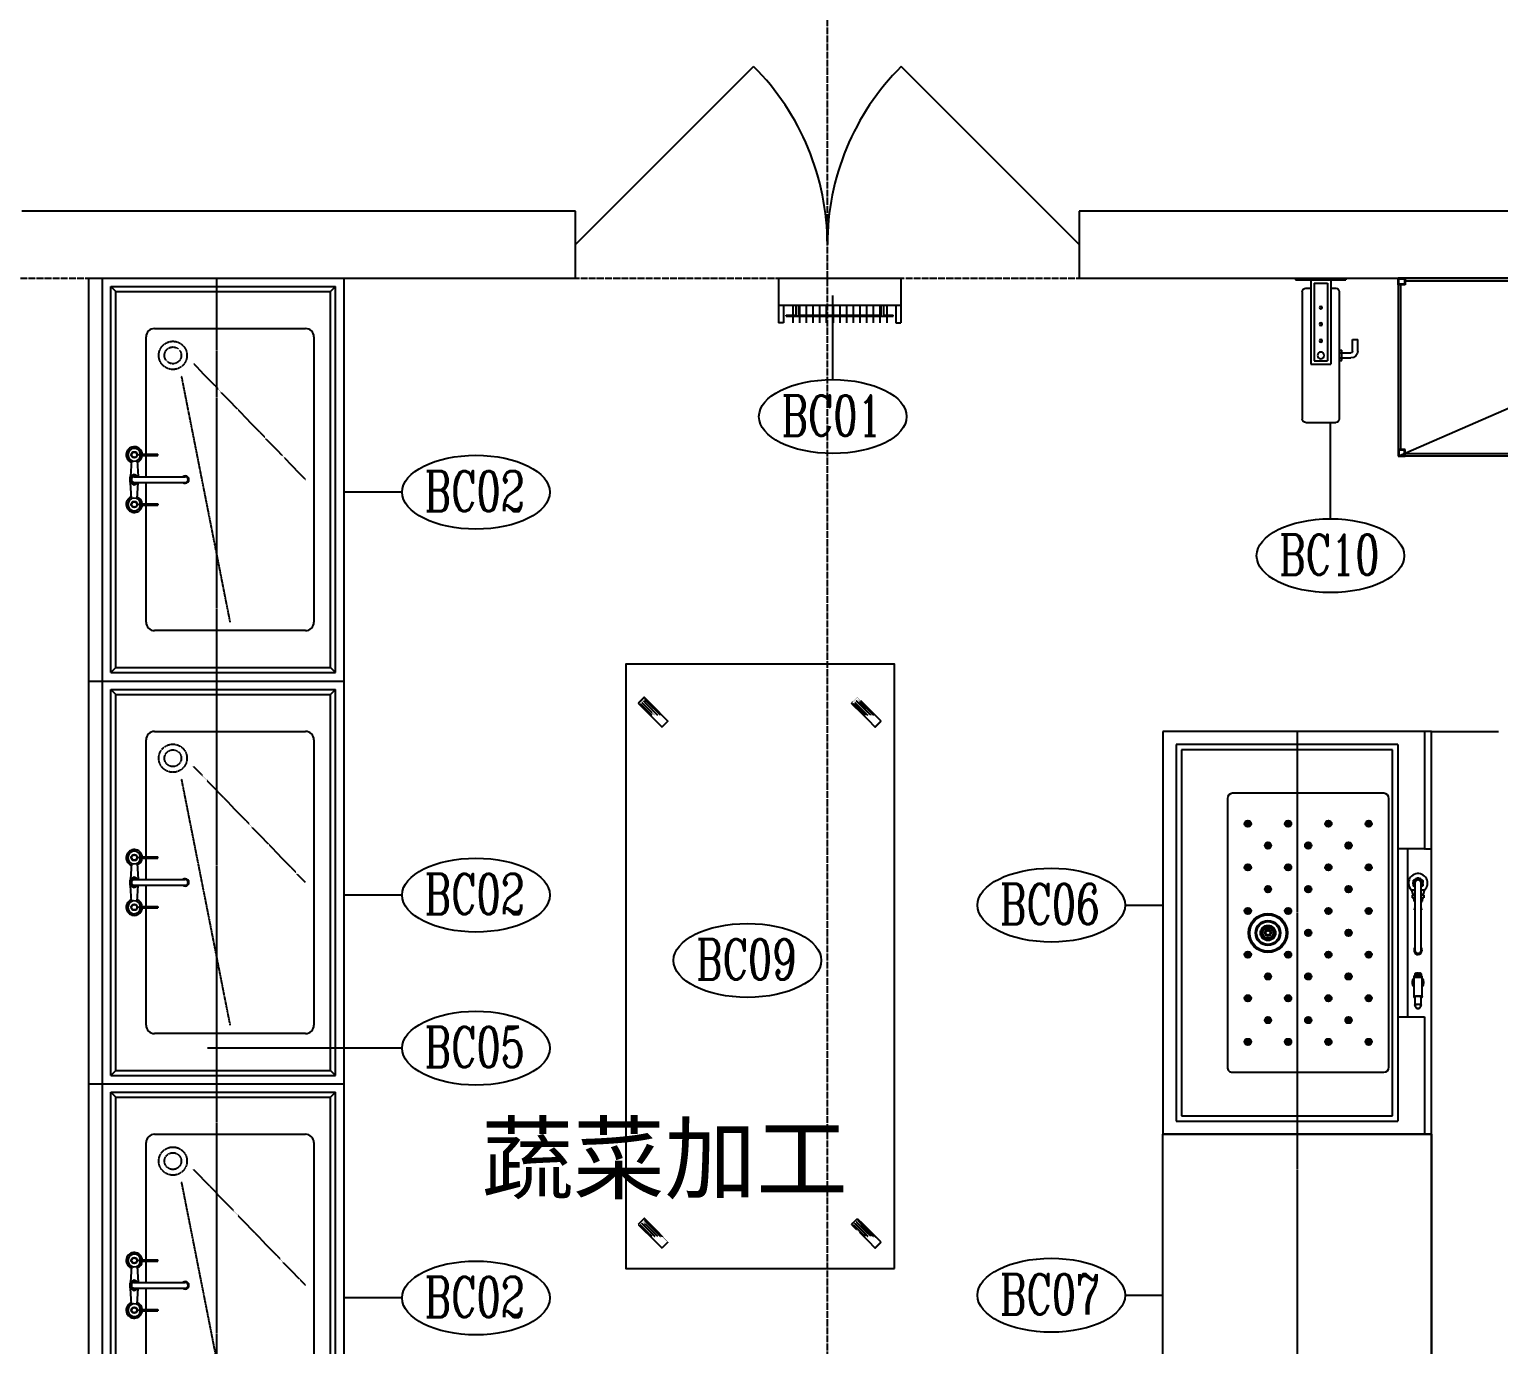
# Model space of a CAD drawing. Extents: x -12047294 to -5625356, y -1456591 to -622873.
# Drawn here: x -6029714 to -6025336, y -716550 to -712632 of the extents above; entities that cross this region are included whole.
import ezdxf

# ---------------------------------------------------------------- set-up
doc = ezdxf.new("R2010")
doc.units = 0
doc.header["$LTSCALE"] = 10
doc.header["$MEASUREMENT"] = 0
for name, pattern in [('__DASH', [0.35, 0.25, -0.1]), ('DASH', [0.35, 0.25, -0.1]), ('DOTE', [2.42, 2, -0.2, 0.02, -0.2])]:
    doc.linetypes.add(name, pattern=pattern)
for name, color, linetype in [('A-DOORWIN', 151, 'Continuous'), ('A-WALL', 2, 'Continuous'), ('DOTE', 9, 'DOTE'), ('EQUIP', 1, 'Continuous'), ('Iteam', 4, 'Continuous'), ('P-TEXT', 102, 'Continuous')]:
    doc.layers.add(name, color=color, linetype=linetype)
doc.styles.add('ARIAL', font='arial.ttf', dxfattribs={"width": 1.1})
doc.styles.add('SHZF-注释', font='romanc.shx', dxfattribs={"width": 0.8, "bigfont": 'shzf-hz.shx'})

# ---------------------------------------------------------------- blocks, each defined once
blk = doc.blocks.new('$DorLib2D$00000116')
at = {"color": 0}
for p, q in [((-0.5, 0), (-0.1464, 0.3536)), ((0.5, 0), (0.1464, 0.3536))]:
    blk.add_line(p, q, dxfattribs=at)
for centre, start, end in [((-0.5, 0), 0, 45), ((0.5, 0), 135, 180)]:
    blk.add_arc(centre, 0.5, start, end, dxfattribs=at)
blk = doc.blocks.new('bigxp')
at = {"layer": 'EQUIP'}
for p, q in [((0, 0), (0, -760)), ((0, 0), (1200, 0)), ((1200, 0), (1200, -760)), ((0, -40), (1200, -40)), ((175, -170), (591.5, -170)), ((608.5, -170), (1025, -170)), ((150, -645), (150, -195)), ((1050, -195), (1050, -645)), ((1025, -670), (175, -670)), ((0, -760), (1200, -760))]:
    blk.add_line(p, q, dxfattribs=at)
at = {"layer": 'EQUIP', "color": 8}
for p, q in [((25, -65), (25, -735)), ((25, -65), (1175, -65)), ((25, -65), (40, -80)), ((40, -80), (40, -720)), ((40, -80), (1160, -80)), ((1175, -65), (1160, -80)), ((1160, -80), (1160, -720)), ((1175, -65), (1175, -735)), ((40, -720), (25, -735)), ((25, -735), (1175, -735)), ((40, -720), (1160, -720)), ((1160, -720), (1175, -735))]:
    blk.add_line(p, q, dxfattribs=at)
at = {"layer": 'EQUIP', "ltscale": 150}
for p, q in [((543, -126.4), (591.1, -123.5)), ((592.2, -121.6), (584.5, -135)), ((607.7, -121.6), (592.2, -121.6)), ((615.5, -135), (607.7, -121.6)), ((657, -126.4), (608.9, -123.5)), ((543, -143.6), (591.1, -146.5)), ((584.5, -135), (591.5, -147.1)), ((591.5, -135), (591.5, -287)), ((608.5, -135), (608.5, -287)), ((608.5, -147.1), (615.5, -135)), ((657, -143.6), (608.9, -146.5))]:
    blk.add_line(p, q, dxfattribs=at)
at = {"layer": 'EQUIP', "ltscale": 50}
for p, q in [((524, -150.9), (524, -205)), ((528, -150.9), (528, -205)), ((672, -150.9), (672, -205)), ((676, -150.9), (676, -205)), ((528, -187), (524, -187)), ((528, -193), (524, -193)), ((528, -199), (524, -199)), ((528, -205), (524, -205)), ((672, -187), (676, -187)), ((672, -193), (676, -193)), ((672, -199), (676, -199)), ((672, -205), (676, -205))]:
    blk.add_line(p, q, dxfattribs=at)
at = {"layer": 'EQUIP', "color": 8, "linetype": 'DASH', "ltscale": 0.4}
for p, q in [((907.9, -275.1), (175, -420)), ((600, -645), (944.9, -312.1))]:
    blk.add_line(p, q, dxfattribs=at)
at = {"layer": 'EQUIP', "ltscale": 50}
for centre, radius in [((526, -135), 9), ((526, -135), 8), ((674, -135), 9), ((674, -135), 8)]:
    blk.add_circle(centre, radius, dxfattribs=at)
at = {"layer": 'EQUIP', "color": 8, "linetype": 'DASH', "ltscale": 0.4}
for radius in [42, 25]:
    blk.add_circle((970, -250), radius, dxfattribs=at)
at = {"layer": 'EQUIP', "ltscale": 10}
for centre, start, end in [((526, -135), 21.7259, 265.2198), ((674, -135), 274.7802, 158.2741), ((526, -135), 274.7802, 338.2741), ((674, -135), 201.7259, 265.2198)]:
    blk.add_arc(centre, 24, start, end, dxfattribs=at)
at = {"layer": 'EQUIP', "ltscale": 50}
for centre, radius, start, end in [((526, -135), 19, 276.0423, 263.9577), ((674, -135), 19, 276.0423, 263.9577), ((526, -135), 16, 262.8192, 277.1808), ((674, -135), 16, 262.8192, 277.1808)]:
    blk.add_arc(centre, radius, start, end, dxfattribs=at)
at = {"layer": 'EQUIP', "ltscale": 150}
for centre, radius, start, end in [((600, -135), 10, 328.2117, 211.7883), ((600, -135), 8.5, 0, 180), ((600, -287), 11, 140.5994, 39.4006), ((600, -287), 10, 148.2117, 31.7883), ((600, -287), 8.5, 180, 0)]:
    blk.add_arc(centre, radius, start, end, dxfattribs=at)
at = {"layer": 'EQUIP'}
for centre, start, end in [((175, -195), 90, 180), ((1025, -195), 0, 90), ((175, -645), 180, 270), ((1025, -645), 270, 0)]:
    blk.add_arc(centre, 25, start, end, dxfattribs=at)
blk = doc.blocks.new('LXX17322737')
at = {"layer": 'EQUIP'}
blk.add_blockref('bigxp', (-608, 396.3), dxfattribs=at)
blk = doc.blocks.new('A$C5AF141BB')
at = {"layer": 'EQUIP'}
for p, q in [((0, 800), (0, 737.2)), ((350.5, 800), (0, 800)), ((1.6, 800), (1.5, 800)), ((350, 800), (350, 798.2)), ((350, 781.8), (350, 798.2)), ((352, 800), (350.5, 800)), ((850, 800), (352, 800)), ((1200, 800), (850, 800)), ((1198.5, 800), (1198.4, 800)), ((1200, 800), (1200, 737.2)), ((350, 780), (0, 780)), ((350, 781.8), (350, 780)), ((350, 779.7), (350, 780)), ((350, 779.7), (350, 699.5)), ((441, 768.9), (438.8, 765.1)), ((438.8, 754.9), (441, 751.1)), ((454.2, 774), (449.8, 774)), ((449.8, 746), (454.2, 746)), ((651.4, 769.5), (452, 769.5)), ((452, 750.5), (651.4, 750.5)), ((486, 776), (472.8, 779.5)), ((486, 776), (486, 769.5)), ((488, 774), (486, 774)), ((486, 750.5), (486, 744)), ((486, 746), (488, 746)), ((488, 777.3), (496, 777.3)), ((488, 777.3), (488, 769.5)), ((488, 750.5), (488, 742.7)), ((496, 777.3), (496, 775.8)), ((496, 775.8), (496, 770.2)), ((496, 770.2), (496, 769.5)), ((496, 750.5), (496, 749.8)), ((496, 749.8), (496, 744.2)), ((496, 744.2), (496, 742.7)), ((506, 773), (499, 773)), ((499, 773), (499, 772.8)), ((499, 747.2), (499, 747)), ((499, 747), (506, 747)), ((506, 773), (506, 769.5)), ((511, 770), (506, 770)), ((506, 750.5), (506, 747)), ((506, 750), (511, 750)), ((511, 770), (511, 769.5)), ((511, 750.5), (511, 750)), ((533, 771.1), (523.7, 769.5)), ((523.7, 750.5), (533, 748.9)), ((533, 771.1), (533, 769.5)), ((533, 750.5), (533, 748.9)), ((651.4, 750.5), (652.4, 750.6)), ((653.3, 771.8), (651.5, 771.8)), ((651.5, 748.3), (653.3, 748.3)), ((720.1, 759.3), (720, 759.3)), ((720.1, 763.1), (720.2, 763.1)), ((720.1, 761.5), (720.1, 761.5)), ((720.1, 757.7), (720.1, 757.7)), ((720.3, 756.2), (720.2, 756.2)), ((720.3, 764.5), (720.3, 764.5)), ((720.4, 754.8), (720.3, 754.8)), ((720.4, 765.9), (720.5, 765.9)), ((720.6, 753.6), (720.5, 753.6)), ((720.6, 767), (720.8, 767)), ((720.9, 752.5), (720.7, 752.5)), ((720.8, 767.9), (721, 767.9)), ((721.1, 751.8), (721, 751.8)), ((721.1, 768.5), (721.3, 768.5)), ((721.4, 751.3), (721.2, 751.3)), ((721.4, 768.9), (721.5, 768.9)), ((721.7, 751), (721.5, 751)), ((729.5, 769), (721.6, 769)), ((721.7, 769), (729.5, 769)), ((721.7, 751), (729.6, 751)), ((729.7, 768.9), (721.8, 768.9)), ((729.7, 751.1), (721.8, 751.1)), ((721.9, 768.8), (729.8, 768.8)), ((722, 751.3), (729.8, 751.3)), ((730, 768.5), (722.1, 768.5)), ((729.9, 751.4), (722.1, 751.4)), ((722.2, 768.3), (730.1, 768.3)), ((722.2, 751.8), (730.1, 751.8)), ((730.2, 752), (722.3, 752)), ((730.2, 767.9), (722.4, 767.9)), ((722.4, 767.6), (730.3, 767.6)), ((722.5, 752.5), (730.4, 752.5)), ((730.5, 767), (722.6, 767)), ((730.4, 752.9), (722.6, 752.9)), ((722.7, 766.6), (730.5, 766.6)), ((722.7, 753.6), (730.6, 753.6)), ((730.7, 765.9), (722.8, 765.9)), ((730.6, 754), (722.8, 754)), ((722.9, 765.4), (730.7, 765.4)), ((730.8, 755.3), (722.9, 755.3)), ((722.9, 754.8), (730.8, 754.8)), ((730.8, 764.5), (723, 764.5)), ((723, 764), (730.9, 764)), ((723, 756.2), (730.9, 756.2)), ((730.9, 763.1), (723.1, 763.1)), ((723.1, 762.5), (731, 762.5)), ((731, 761.5), (723.1, 761.5)), ((731, 758.3), (723.1, 758.3)), ((723.1, 757.7), (731, 757.7)), ((730.9, 756.8), (723.1, 756.8)), ((723.2, 760.9), (731, 760.9)), ((731, 759.9), (723.2, 759.9)), ((723.2, 759.3), (731, 759.3)), ((729.5, 769), (729.5, 768.9)), ((729.7, 751.3), (729.7, 751.1)), ((790.7, 772.5), (730.5, 772.5)), ((730.5, 747.5), (790.7, 747.5)), ((790.7, 747.5), (790.7, 747.5)), ((815.4, 769.5), (792.2, 769.5)), ((792.2, 769.5), (792.2, 769.5)), ((792.2, 750.5), (815.4, 750.5)), ((792.2, 750.5), (792.2, 750.5)), ((825.4, 763.5), (816.2, 769.3)), ((816.2, 750.7), (825.4, 756.5)), ((850, 779.7), (1200, 779.7)), ((850, 699.5), (850, 779.7)), ((0, 737.2), (0, 0)), ((850, 730), (350, 730)), ((352, 730), (350.5, 730)), ((472.8, 740.5), (486, 744)), ((488, 742.7), (496, 742.7)), ((1200, 737.2), (1200, 0)), ((39.3, 699.5), (1160.7, 699.5)), ((39.3, 699.5), (39.3, 39.3)), ((54.9, 683.8), (54.9, 55.1)), ((1145.1, 683.8), (54.9, 683.8)), ((1144.9, 683.6), (55.1, 683.6)), ((55.1, 683.6), (55.1, 55.1)), ((184.5, 657.9), (184.5, 206.9)), ((1000.5, 672.9), (199.5, 672.9)), ((999, 672.9), (202, 672.9)), ((1015.5, 206.9), (1015.5, 657.9)), ((1144.9, 55.1), (1144.9, 683.6)), ((1145.1, 54.9), (1145.1, 683.8)), ((1160.7, 39.3), (1160.7, 699.5)), ((1015.5, 209.4), (1015.5, 656.4)), ((199.5, 191.9), (1000.5, 191.9)), ((55.1, 55.1), (54.9, 55.1)), ((55.1, 54.9), (55.1, 55.1)), ((55.1, 55.1), (1144.9, 55.1)), ((55.1, 54.9), (1145.1, 54.9)), ((39.3, 39.3), (1160.7, 39.3)), ((0, 0), (1200, 0))]:
    blk.add_line(p, q, dxfattribs=at)
for points in [[(452, 745.7), (449.8, 745.9), (449.1, 746)], [(454.9, 746), (454.2, 745.9), (452, 745.7)], [(496, 770.2), (496.1, 769.8), (496.2, 769.5)], [(496, 749.8), (496.1, 750.2), (496.2, 750.5)], [(647.4, 769.5), (649.3, 770.3), (651.5, 770.5), (655, 769.9), (658, 768.2), (660.4, 765.6), (661.7, 762.3), (661.9, 758.8), (660.9, 755.4), (658.8, 752.5), (656, 750.5), (652.6, 749.6), (651.5, 749.5), (651.5, 749.5)], [(720.1, 763.1), (720.2, 763), (720.2, 763.1), (720.2, 763.2), (720.2, 763.3), (720.3, 763.5), (720.2, 763.7), (720.2, 763.9), (720.2, 764)], [(720.1, 756.8), (720.2, 756.8), (720.2, 757), (720.2, 757.2), (720.2, 757.4), (720.2, 757.5), (720.2, 757.7), (720.1, 757.7), (720.1, 757.7)], [(720.3, 755.3), (720.3, 755.4), (720.3, 755.6), (720.3, 755.8), (720.3, 756), (720.3, 756.1), (720.3, 756.2), (720.2, 756.2), (720.2, 756.2)], [(720.3, 764.5), (720.3, 764.5), (720.3, 764.5), (720.3, 764.5), (720.4, 764.7), (720.4, 764.9), (720.4, 765.1), (720.4, 765.2), (720.3, 765.4)], [(720.4, 754), (720.5, 754.2), (720.5, 754.3), (720.5, 754.5), (720.4, 754.7), (720.4, 754.8), (720.4, 754.9), (720.4, 754.9), (720.3, 754.8)], [(720.4, 765.9), (720.4, 765.8), (720.5, 765.7), (720.5, 765.8), (720.5, 765.9), (720.6, 766), (720.6, 766.2), (720.6, 766.4), (720.5, 766.6)], [(720.6, 752.9), (720.7, 753.1), (720.7, 753.3), (720.7, 753.5), (720.6, 753.6), (720.6, 753.7), (720.6, 753.7), (720.5, 753.7), (720.5, 753.6)], [(720.6, 767), (720.6, 766.9), (720.7, 766.8), (720.7, 766.8), (720.7, 766.9), (720.8, 767), (720.8, 767.2), (720.8, 767.4), (720.8, 767.6)], [(720.9, 752), (720.9, 752.2), (720.9, 752.4), (720.9, 752.6), (720.8, 752.7), (720.8, 752.8), (720.8, 752.8), (720.8, 752.7), (720.7, 752.5)], [(720.8, 767.9), (720.9, 767.7), (720.9, 767.6), (720.9, 767.6), (721, 767.7), (721, 767.8), (721, 767.9), (721, 768.1), (721, 768.3)], [(721.1, 751.4), (721.1, 751.6), (721.1, 751.8), (721.1, 751.9), (721.1, 752), (721.1, 752.1), (721, 752), (721, 751.9), (721, 751.8)], [(721.1, 768.5), (721.1, 768.4), (721.1, 768.2), (721.2, 768.2), (721.2, 768.2), (721.2, 768.3), (721.3, 768.4), (721.3, 768.6), (721.3, 768.8)], [(721.4, 751.1), (721.4, 751.3), (721.4, 751.4), (721.4, 751.6), (721.3, 751.6), (721.3, 751.6), (721.3, 751.6), (721.3, 751.4), (721.2, 751.3)], [(721.4, 768.9), (721.4, 768.7), (721.4, 768.6), (721.4, 768.5), (721.5, 768.5), (721.5, 768.5), (721.5, 768.6), (721.5, 768.8), (721.5, 769)], [(721.7, 751), (721.7, 751.2), (721.7, 751.4), (721.6, 751.5), (721.6, 751.5), (721.6, 751.5), (721.5, 751.4), (721.5, 751.2), (721.5, 751)], [(721.7, 769), (721.7, 768.8), (721.7, 768.6), (721.7, 768.5), (721.7, 768.5), (721.8, 768.5), (721.8, 768.6), (721.8, 768.7), (721.8, 768.9)], [(722, 751.3), (722, 751.4), (721.9, 751.6), (721.9, 751.6), (721.9, 751.6), (721.8, 751.6), (721.8, 751.4), (721.8, 751.3), (721.8, 751.1)], [(721.9, 768.8), (721.9, 768.6), (721.9, 768.4), (722, 768.3), (722, 768.2), (722, 768.2), (722.1, 768.2), (722.1, 768.4), (722.1, 768.5)], [(722.2, 751.8), (722.2, 751.9), (722.2, 752), (722.2, 752.1), (722.1, 752), (722.1, 751.9), (722.1, 751.8), (722.1, 751.6), (722.1, 751.4)], [(722.2, 768.3), (722.2, 768.1), (722.2, 767.9), (722.2, 767.8), (722.2, 767.7), (722.3, 767.6), (722.3, 767.6), (722.3, 767.7), (722.4, 767.9)], [(722.5, 752.5), (722.5, 752.7), (722.4, 752.8), (722.4, 752.8), (722.4, 752.7), (722.3, 752.6), (722.3, 752.4), (722.3, 752.2), (722.3, 752)], [(722.4, 767.6), (722.4, 767.4), (722.4, 767.2), (722.4, 767), (722.5, 766.9), (722.5, 766.8), (722.5, 766.8), (722.6, 766.9), (722.6, 767)], [(722.7, 753.6), (722.7, 753.7), (722.6, 753.7), (722.6, 753.7), (722.6, 753.6), (722.6, 753.5), (722.5, 753.3), (722.5, 753.1), (722.6, 752.9)], [(722.7, 766.6), (722.7, 766.4), (722.6, 766.2), (722.7, 766), (722.7, 765.9), (722.7, 765.8), (722.7, 765.7), (722.8, 765.8), (722.8, 765.9)], [(722.9, 754.8), (722.8, 754.9), (722.8, 754.9), (722.8, 754.8), (722.8, 754.7), (722.7, 754.5), (722.7, 754.3), (722.7, 754.2), (722.8, 754)], [(722.9, 765.4), (722.8, 765.2), (722.8, 765.1), (722.8, 764.9), (722.8, 764.7), (722.9, 764.5), (722.9, 764.5), (722.9, 764.5), (723, 764.5)], [(723, 756.2), (723, 756.2), (723, 756.2), (722.9, 756.1), (722.9, 756), (722.9, 755.8), (722.9, 755.6), (722.9, 755.4), (722.9, 755.3)], [(723, 764), (723, 763.9), (723, 763.7), (723, 763.5), (723, 763.3), (723, 763.2), (723, 763.1), (723, 763), (723.1, 763.1)], [(723.1, 757.7), (723.1, 757.7), (723, 757.7), (723, 757.5), (723, 757.4), (723, 757.2), (723, 757), (723, 756.8), (723.1, 756.8)], [(729.8, 768.8), (729.8, 768.6), (729.8, 768.5)], [(729.9, 751.8), (729.9, 751.6), (729.9, 751.4)], [(790.7, 747.5), (790.3, 747.6), (789.8, 748.1), (789.3, 748.8), (788.8, 750), (788.4, 751.4), (788.1, 753), (787.8, 754.9), (787.6, 756.9), (787.5, 758.9), (787.5, 761.1), (787.6, 763.2), (787.8, 765.2), (788.1, 767), (788.4, 768.7), (788.8, 770.1), (789.3, 771.2), (789.8, 772), (790.3, 772.4), (790.7, 772.5)], [(790.3, 770.9), (789.9, 770.2), (789.5, 769), (789.1, 767.6), (788.8, 765.9), (788.6, 764), (788.5, 762), (788.4, 760), (788.5, 758), (788.6, 756), (788.8, 754.1), (789.1, 752.5), (789.5, 751), (789.9, 749.8), (790.4, 749)], [(792.2, 769.5), (791.7, 769.3), (791.2, 768.8), (790.8, 767.9), (790.5, 766.7), (790.1, 765.3), (789.9, 763.6), (789.8, 761.9), (789.7, 760), (789.8, 758.1), (789.9, 756.4), (790.1, 754.7), (790.5, 753.3), (790.8, 752.1), (791.2, 751.2), (791.7, 750.7), (792.2, 750.5)], [(789.9, 768.4), (790.1, 768.9), (790.6, 769.7), (791.1, 770.1), (791.6, 770.2), (792.1, 770), (792.5, 769.5)], [(792.5, 750.5), (792.1, 750), (791.6, 749.8), (791.1, 749.9), (790.6, 750.3), (790.1, 751.1), (789.9, 751.7)], [(793.3, 769.5), (793, 770.2), (792.5, 771), (792, 771.6), (791.5, 771.8), (790.9, 771.6), (790.4, 771), (790.3, 770.9)], [(790.4, 749), (790.4, 749), (790.9, 748.4), (791.5, 748.3), (792, 748.4), (792.5, 749), (793, 749.8), (793.3, 750.5)], [(813, 760), (813, 761.9), (813.1, 763.6), (813.4, 765.3), (813.7, 766.7), (814, 767.9), (814.5, 768.8), (814.9, 769.3), (815.4, 769.5)], [(815.4, 750.5), (815.4, 750.5), (814.9, 750.7), (814.5, 751.2), (814, 752.1), (813.7, 753.3), (813.4, 754.7), (813.1, 756.4), (813, 758.1), (813, 760)], [(816.2, 769.3), (815.8, 769.4), (815.3, 769.2), (814.9, 768.7), (814.4, 767.8), (814.1, 766.6), (813.8, 765.2), (813.5, 763.6), (813.4, 761.8), (813.4, 760)], [(813.4, 760), (813.4, 758.2), (813.5, 756.4), (813.8, 754.8), (814.1, 753.4), (814.4, 752.2), (814.9, 751.3), (815.3, 750.8), (815.8, 750.6), (816.2, 750.7)], [(826.2, 760), (826.1, 758.9), (826, 757.9), (825.8, 757.1), (825.5, 756.6), (825.2, 756.5), (824.9, 756.8), (824.7, 757.4), (824.5, 758.3), (824.4, 759.4), (824.4, 760.6), (824.5, 761.7), (824.7, 762.6), (824.9, 763.2), (825.2, 763.5), (825.5, 763.4), (825.8, 762.9), (826, 762.2), (826.1, 761.1), (826.2, 760)]]:
    blk.add_lwpolyline(points, dxfattribs=at)
for centre, radius in [((275, 612.9), 9.53), ((275, 612.9), 9.28), ((275, 612.9), 6.71), ((275, 612.9), 4.97), ((275, 612.9), 1.35), ((405, 612.9), 9.53), ((405, 612.9), 9.28), ((405, 612.9), 6.71), ((405, 612.9), 4.97), ((405, 612.9), 1.35), ((535, 612.9), 9.53), ((535, 612.9), 9.28), ((535, 612.9), 6.71), ((535, 612.9), 4.97), ((535, 612.9), 1.35), ((665, 612.9), 9.53), ((665, 612.9), 9.28), ((665, 612.9), 6.71), ((665, 612.9), 4.97), ((665, 612.9), 1.35), ((795, 612.9), 9.53), ((795, 612.9), 9.28), ((795, 612.9), 6.71), ((795, 612.9), 4.97), ((795, 612.9), 1.35), ((925, 612.9), 9.53), ((925, 612.9), 9.28), ((925, 612.9), 6.71), ((925, 612.9), 4.97), ((925, 612.9), 1.35), ((340, 552.9), 9.53), ((340, 552.9), 9.28), ((340, 552.9), 6.71), ((340, 552.9), 4.97), ((340, 552.9), 1.35), ((470, 552.9), 9.53), ((470, 552.9), 9.28), ((470, 552.9), 6.71), ((470, 552.9), 4.97), ((470, 552.9), 1.35), ((600, 552.9), 9.53), ((600, 552.9), 9.28), ((600, 552.9), 6.71), ((600, 552.9), 4.97), ((600, 552.9), 1.35), ((730, 552.9), 9.53), ((730, 552.9), 9.28), ((730, 552.9), 6.71), ((730, 552.9), 4.97), ((730, 552.9), 1.35), ((860, 552.9), 9.53), ((860, 552.9), 9.28), ((860, 552.9), 6.71), ((860, 552.9), 4.97), ((860, 552.9), 1.35), ((275, 492.9), 9.53), ((275, 492.9), 9.28), ((275, 492.9), 6.71), ((275, 492.9), 4.97), ((275, 492.9), 1.35), ((405, 492.9), 9.53), ((405, 492.9), 9.28), ((405, 492.9), 6.71), ((405, 492.9), 4.97), ((405, 492.9), 1.35), ((535, 492.9), 9.53), ((535, 492.9), 9.28), ((535, 492.9), 6.71), ((535, 492.9), 4.97), ((535, 492.9), 1.35), ((665, 492.9), 9.53), ((665, 492.9), 9.28), ((665, 492.9), 6.71), ((665, 492.9), 4.97), ((665, 492.9), 1.35), ((795, 492.9), 9.53), ((795, 492.9), 9.28), ((795, 492.9), 6.71), ((795, 492.9), 4.97), ((795, 492.9), 1.35), ((925, 492.9), 9.53), ((925, 492.9), 9.28), ((925, 492.9), 6.71), ((925, 492.9), 4.97), ((925, 492.9), 1.35), ((340, 432.9), 9.53), ((340, 432.9), 9.28), ((340, 432.9), 6.71), ((340, 432.9), 4.97), ((470, 432.9), 9.53), ((470, 432.9), 9.28), ((470, 432.9), 6.71), ((470, 432.9), 4.97), ((600, 432.9), 9.53), ((600, 432.9), 9.28), ((600, 432.9), 6.71), ((600, 432.9), 4.97), ((730, 432.9), 9.53), ((730, 432.9), 9.28), ((730, 432.9), 6.71), ((730, 432.9), 4.97), ((860, 432.9), 9.53), ((860, 432.9), 9.28), ((860, 432.9), 6.71), ((860, 432.9), 4.97), ((340, 432.9), 1.35), ((470, 432.9), 1.35), ((600, 432.9), 1.35), ((730, 432.9), 1.35), ((860, 432.9), 1.35), ((275, 372.9), 9.53), ((275, 372.9), 9.28), ((275, 372.9), 6.71), ((275, 372.9), 4.97), ((275, 372.9), 1.35), ((405, 372.9), 9.53), ((405, 372.9), 9.28), ((405, 372.9), 6.71), ((405, 372.9), 4.97), ((405, 372.9), 1.35), ((535, 372.9), 9.53), ((535, 372.9), 9.28), ((535, 372.9), 6.71), ((535, 372.9), 4.97), ((535, 372.9), 1.35), ((600.5, 312.9), 58), ((600.5, 312.9), 54.5), ((600.5, 312.9), 37.4), ((665, 372.9), 9.53), ((665, 372.9), 9.28), ((665, 372.9), 6.71), ((665, 372.9), 4.97), ((665, 372.9), 1.35), ((795, 372.9), 9.53), ((795, 372.9), 9.28), ((795, 372.9), 6.71), ((795, 372.9), 4.97), ((795, 372.9), 1.35), ((925, 372.9), 9.53), ((925, 372.9), 9.28), ((925, 372.9), 6.71), ((925, 372.9), 4.97), ((925, 372.9), 1.35), ((340, 312.9), 9.53), ((340, 312.9), 9.28), ((340, 312.9), 6.71), ((340, 312.9), 4.97), ((340, 312.9), 1.35), ((470, 312.9), 9.53), ((470, 312.9), 9.28), ((470, 312.9), 6.71), ((470, 312.9), 4.97), ((470, 312.9), 1.35), ((600.5, 312.9), 35.9), ((600.5, 312.9), 33.9), ((600.5, 312.9), 22.6), ((600.5, 312.9), 21.5), ((600.5, 312.9), 19.5), ((600.5, 312.9), 15.5), ((600, 312.9), 9.53), ((600, 312.9), 9.28), ((600, 312.9), 6.71), ((730, 312.9), 9.53), ((730, 312.9), 9.28), ((730, 312.9), 6.71), ((730, 312.9), 4.97), ((730, 312.9), 1.35), ((860, 312.9), 9.53), ((860, 312.9), 9.28), ((860, 312.9), 6.71), ((860, 312.9), 4.97), ((860, 312.9), 1.35), ((275, 252.9), 9.53), ((275, 252.9), 9.28), ((275, 252.9), 6.71), ((275, 252.9), 4.97), ((275, 252.9), 1.35), ((405, 252.9), 9.53), ((405, 252.9), 9.28), ((405, 252.9), 6.71), ((405, 252.9), 4.97), ((405, 252.9), 1.35), ((535, 252.9), 9.53), ((535, 252.9), 9.28), ((535, 252.9), 6.71), ((535, 252.9), 4.97), ((535, 252.9), 1.35), ((665, 252.9), 9.53), ((665, 252.9), 9.28), ((665, 252.9), 6.71), ((665, 252.9), 4.97), ((665, 252.9), 1.35), ((795, 252.9), 9.53), ((795, 252.9), 9.28), ((795, 252.9), 6.71), ((795, 252.9), 4.97), ((795, 252.9), 1.35), ((925, 252.9), 9.53), ((925, 252.9), 9.28), ((925, 252.9), 6.71), ((925, 252.9), 4.97), ((925, 252.9), 1.35)]:
    blk.add_circle(centre, radius, dxfattribs=at)
for centre, radius, start, end in [((452, 760), 28.5, 43.0826, 270), ((452, 760), 14.2, 158.7749, 201.2251), ((452, 760), 14.3, 200.0039, 219.2053), ((452, 760), 14.3, 140.9575, 159.1089), ((452, 760), 14.2, 98.7749, 141.2251), ((452, 760), 14.2, 218.7749, 261.2251), ((452, 760), 9.5, 90, 270), ((452, 760), 14.3, 77.9871, 101.6782), ((452, 760), 14.2, 42.1156, 81.2251), ((452, 760), 14.2, 278.7749, 317.8844), ((499, 776), 3, 180, 270), ((499, 775.8), 2.98, 180.4099, 270.4042), ((499, 744.2), 2.98, 89.5958, 179.5901), ((499, 744), 3, 90, 180), ((651.5, 760.1), 11.7, 359.7506, 126.0656), ((651.5, 759.9), 11.7, 233.9227, 0.2611), ((653.3, 760), 11.7, 359.8623, 89.8498), ((653.3, 760), 11.7, 270.1384, 0.1495), ((770.5, 760), 50.5, 178.3062, 178.9989), ((718.9, 760.4), 1.27, 336.4103, 22.696), ((771.7, 760), 51.7, 180.1059, 180.7878), ((718.9, 758.8), 1.23, 337.5453, 25.1497), ((764.8, 760.3), 44.8, 176.3957, 177.1457), ((719, 762), 1.14, 332.522, 22.9387), ((768.2, 759.9), 48.1, 181.9122, 182.6271), ((760.7, 759.5), 40.6, 183.8445, 184.645), ((755.9, 760.9), 35.8, 174.2265, 175.0966), ((745.6, 762.1), 25.5, 171.5695, 172.6621), ((750.8, 758.5), 30.7, 186.0567, 187.0212), ((740.6, 757.1), 20.4, 188.7925, 190.0605), ((735.9, 763.7), 15.6, 168.0022, 169.515), ((731.8, 755.4), 11.4, 192.5098, 194.3739), ((728.4, 765.5), 7.89, 162.6007, 164.9875), ((725.7, 753.6), 5.08, 198.2278, 201.4292), ((723.8, 767.2), 3, 152.8985, 157.443), ((722.5, 752.2), 1.61, 208.73, 215.6262), ((721.9, 768.3), 0.783, 130.6867, 141.8379), ((721.6, 751.4), 0.385, 233.6509, 251.5538), ((721.6, 768.7), 0.274, 78.7691, 101.2309), ((721.6, 751.4), 0.385, 288.4462, 306.3491), ((721.3, 768.3), 0.783, 38.1621, 49.3133), ((720.7, 752.2), 1.61, 324.3738, 331.27), ((719.4, 767.2), 3, 22.557, 27.1015), ((717.5, 753.6), 5.08, 338.5708, 341.7722), ((714.8, 765.5), 7.89, 15.0125, 17.3993), ((711.4, 755.4), 11.4, 345.6261, 347.4902), ((707.3, 763.7), 15.6, 10.485, 11.9978), ((702.6, 757.1), 20.4, 349.9395, 351.2075), ((697.6, 762.1), 25.5, 7.3379, 8.4305), ((692.4, 758.5), 30.7, 352.9788, 353.9433), ((687.3, 760.9), 35.8, 4.9034, 5.7735), ((724.2, 762), 1.14, 157.0613, 207.478), ((724.3, 758.8), 1.23, 154.8503, 202.4547), ((682.5, 759.5), 40.6, 355.355, 356.1555), ((678.4, 760.3), 44.8, 2.8543, 3.6043), ((672.7, 760), 50.5, 1.0011, 1.6938), ((724.3, 760.4), 1.27, 157.304, 203.5897), ((675, 759.9), 48.1, 357.3729, 358.0878), ((671.5, 760), 51.7, 359.2122, 359.8941), ((729.5, 768.7), 0.276, 78.793, 89.9587), ((729.4, 751.4), 0.385, 288.4462, 306.3491), ((729.2, 768.3), 0.783, 38.1621, 49.3133), ((728.5, 752.2), 1.61, 324.3738, 331.27), ((727.3, 767.2), 3, 22.557, 27.1015), ((732.8, 768.1), 2.69, 175.6539, 184.899), ((725.4, 753.6), 5.08, 338.5708, 341.7722), ((722.7, 765.5), 7.89, 15.0125, 17.3993), ((732.8, 752.3), 2.65, 174.1696, 185.2775), ((732.8, 767.3), 2.52, 173.576, 186.977), ((732.9, 753.2), 2.46, 172.0353, 187.4118), ((719.3, 755.4), 11.4, 345.6261, 347.4902), ((715.2, 763.7), 15.6, 10.485, 11.9978), ((732.8, 766.2), 2.24, 171.008, 189.545), ((732.8, 754.4), 2.2, 169.4767, 189.9704), ((710.5, 757.1), 20.4, 349.9395, 351.2075), ((705.5, 762.1), 25.5, 7.3379, 8.4305), ((732.7, 765), 1.97, 168.0214, 192.5315), ((695.2, 760.9), 35.8, 4.9034, 5.7735), ((732.5, 763.5), 1.68, 164.3548, 196.1982), ((732.6, 755.7), 1.88, 166.1603, 193.2867), ((700.3, 758.5), 30.7, 352.9788, 353.9433), ((686.3, 760.3), 44.8, 2.8543, 3.6043), ((732.4, 762), 1.51, 161.4152, 199.1377), ((732.2, 760.4), 1.27, 157.304, 203.5897), ((732.3, 758.8), 1.41, 159.1049, 200.3421), ((732.5, 757.2), 1.66, 163.0723, 196.3747), ((690.4, 759.5), 40.6, 355.355, 356.1555), ((680.6, 760), 50.5, 1.0011, 1.6938), ((679.4, 760), 51.7, 359.2122, 359.8941), ((682.9, 759.9), 48.1, 357.3729, 358.0878), ((748, 760), 17.5, 45.5847, 134.4153), ((748, 760), 17.5, 225.5847, 270), ((748, 760), 17.5, 270, 314.4153), ((818.7, 760), 29.9, 163.801, 196.0959), ((452, 760), 28.5, 270, 316.8813), ((199.5, 657.9), 15, 90, 180), ((1000.5, 657.9), 15, 0, 90), ((199.5, 206.9), 15, 180, 270), ((1000.5, 206.9), 15, 270, 0)]:
    blk.add_arc(centre, radius, start, end, dxfattribs=at)
for centre, major_axis, ratio, start_param, end_param in [((729.6, 760), (0, 11.5), 0.1916, 5.836628, 6.96828), ((729.6, 760), (0, 11.5), 0.1916, 2.467704, 3.605935), ((730.5, 760), (0, 12.5), 0.155566, 3.141593, 6.283185), ((729.6, 760), (0, 11.5), 0.1916, 3.605935, 5.836628)]:
    blk.add_ellipse(centre, major_axis=major_axis, ratio=ratio, start_param=start_param, end_param=end_param, dxfattribs=at)
for points, knots in [([(435.8, 760), (435.8, 760), (435.9, 760), (436, 760.2), (436.2, 760.6), (436.7, 761.5), (437.3, 762.6), (438, 763.8), (438.5, 764.7), (438.8, 765.1)], [0, 0, 0, 0, 0.052901, 0.105579, 0.193489, 0.346579, 0.557952, 0.774963, 1, 1, 1, 1]), ([(438.8, 754.9), (438.7, 755.1), (438.3, 755.8), (437.6, 757), (436.8, 758.3), (436.3, 759.2), (436.1, 759.6), (435.9, 759.9), (435.8, 760), (435.8, 760), (435.8, 760)], [0, 0, 0, 0, 0.095719, 0.356803, 0.644629, 0.750731, 0.857443, 0.92004, 0.983173, 1, 1, 1, 1]), ([(441, 768.9), (441.1, 769.1), (441.5, 769.8), (442.2, 771), (442.9, 772.3), (443.4, 773.2), (443.7, 773.6), (443.9, 773.9), (443.9, 774), (443.9, 774), (443.9, 774)], [0, 0, 0, 0, 0.0957189, 0.3568026, 0.6446291, 0.7507306, 0.857443, 0.9200403, 0.9831734, 1, 1, 1, 1]), ([(443.9, 746), (443.9, 746), (443.9, 746), (443.8, 746.2), (443.5, 746.6), (443.1, 747.5), (442.4, 748.6), (441.7, 749.8), (441.2, 750.7), (441, 751.1)], [0, 0, 0, 0, 0.052901, 0.105579, 0.193489, 0.346579, 0.557952, 0.774963, 1, 1, 1, 1]), ([(443.9, 774), (443.9, 774), (443.9, 774), (444.1, 774), (444.6, 774), (445.7, 774), (447.6, 774), (449.1, 774), (449.8, 774)], [0, 0, 0, 0, 0.0445721, 0.095582, 0.1778784, 0.3172143, 0.6790243, 1, 1, 1, 1]), ([(449.8, 746), (449.2, 746), (448.1, 746), (446.4, 746), (445.1, 746), (444.3, 746), (444, 746), (443.9, 746), (443.9, 746), (443.9, 746)], [0, 0, 0, 0, 0.273747, 0.509749, 0.747375, 0.878411, 0.936573, 0.99516, 1, 1, 1, 1]), ([(454.2, 774), (454.8, 774), (455.9, 774), (457.6, 774), (458.9, 774), (459.7, 774), (460, 774), (460.1, 774), (460.1, 774), (460.1, 774)], [0, 0, 0, 0, 0.273747, 0.509749, 0.747375, 0.878411, 0.936573, 0.99516, 1, 1, 1, 1]), ([(460.1, 746), (460.1, 746), (460.1, 746), (459.9, 746), (459.4, 746), (458.3, 746), (456.4, 746), (454.9, 746), (454.2, 746)], [0, 0, 0, 0, 0.0445721, 0.095582, 0.1778784, 0.3172143, 0.6790243, 1, 1, 1, 1]), ([(460.1, 774), (460.1, 774), (460.1, 774), (460.2, 773.8), (460.5, 773.4), (460.9, 772.5), (461.6, 771.4), (462.2, 770.4), (462.5, 769.7), (462.7, 769.5)], [0, 0, 0, 0, 0.0593023, 0.1183551, 0.2169029, 0.3885185, 0.6254689, 0.8687406, 1, 1, 1, 1]), ([(462.7, 750.5), (462.4, 750), (461.8, 749), (461.1, 747.7), (460.6, 746.8), (460.3, 746.4), (460.1, 746.1), (460.1, 746), (460.1, 746), (460.1, 746)], [0, 0, 0, 0, 0.278967, 0.601624, 0.720565, 0.840192, 0.910364, 0.981137, 1, 1, 1, 1]), ([(472.8, 769.5), (472.8, 769.7), (472.6, 770.9), (472.3, 772.9), (472, 775.2), (472, 777.1), (472.2, 778.3), (472.4, 779.1), (472.7, 779.5), (472.7, 779.5), (472.8, 779.4)], [0, 0, 0, 0, 0.027031, 0.18811, 0.354864, 0.499382, 0.648978, 0.782404, 0.918611, 1, 1, 1, 1]), ([(472.8, 740.5), (472.7, 740.5), (472.6, 740.6), (472.3, 741.2), (472, 742.3), (472, 744.1), (472.2, 746.2), (472.5, 748.3), (472.7, 749.8), (472.8, 750.5)], [0, 0, 0, 0, 0.120384, 0.280902, 0.44644, 0.598125, 0.755777, 0.888053, 1, 1, 1, 1]), ([(499, 772.8), (498.9, 772.5), (498.8, 772), (498.8, 770.7), (498.9, 769.9), (498.9, 769.5)], [0, 0, 0, 0, 0.495851, 0.775219, 1, 1, 1, 1]), ([(498.9, 750.5), (498.9, 750), (498.8, 749.1), (498.8, 748.1), (499, 747.5), (499, 747.3), (499, 747.2)], [0, 0, 0, 0, 0.260448, 0.543877, 0.835888, 1, 1, 1, 1]), ([(651.5, 749.5), (650.7, 749.5), (649.2, 749.6), (648, 750.2), (647.4, 750.5)], [0, 0, 0, 0, 0.570731, 1, 1, 1, 1]), ([(652.4, 750.6), (653.4, 750.8), (655.5, 751.2), (658.2, 753.1), (660.1, 755.8), (661, 758.9), (660.8, 762.1), (659.6, 765.1), (657.4, 767.6), (654.6, 769.1), (652.4, 769.6), (651.4, 769.5), (651.3, 769.5)], [0, 0, 0, 0, 0.11093, 0.221842, 0.332756, 0.44367, 0.554585, 0.665505, 0.776429, 0.887357, 0.998285, 1, 1, 1, 1]), ([(728.1, 751), (728.2, 751), (728.3, 750.5), (728.5, 749.7), (728.9, 748.8), (729.3, 748.1), (729.8, 747.7), (730.3, 747.5), (730.5, 747.5), (730.6, 747.5)], [0, 0, 0, 0, 0.014053, 0.235749, 0.468422, 0.685779, 0.832972, 0.969789, 1, 1, 1, 1]), ([(728.3, 769.7), (728.3, 769.6), (728.2, 769.4), (728.2, 769.1), (728.2, 769)], [0, 0, 0, 0, 0.550448, 1, 1, 1, 1]), ([(730.6, 772.5), (730.5, 772.5), (730.2, 772.5), (729.7, 772.3), (729.3, 771.9), (728.9, 771.3), (728.6, 770.6), (728.4, 769.9), (728.3, 769.7)], [0, 0, 0, 0, 0.044781, 0.205245, 0.366008, 0.561753, 0.826715, 1, 1, 1, 1]), ([(739.7, 747.5), (740.4, 747.1), (741.9, 746.2), (744.3, 745.4), (746.8, 745), (749.3, 745), (751.8, 745.4), (754.2, 746.2), (755.6, 747.1), (756.3, 747.5)], [0, 0, 0, 0, 0.144259, 0.286351, 0.432555, 0.574555, 0.720682, 0.862675, 1, 1, 1, 1]), ([(756.2, 772.5), (755.8, 772.8), (754.7, 773.5), (752.6, 774.3), (750.2, 774.9), (747.6, 775.1), (745.1, 774.8), (742.7, 774.1), (740.9, 773.3), (740, 772.7), (739.8, 772.5)], [0, 0, 0, 0, 0.08365, 0.231046, 0.374459, 0.522019, 0.665259, 0.812634, 0.955701, 1, 1, 1, 1]), ([(790.6, 747.5), (790.7, 747.5), (791, 747.5), (791.5, 747.7), (792.1, 748.1), (792.6, 748.8), (793, 749.6), (793.2, 750.3), (793.3, 750.5)], [0, 0, 0, 0, 0.059129, 0.239026, 0.419346, 0.628501, 0.871258, 1, 1, 1, 1]), ([(793.3, 769.5), (793.2, 769.9), (792.9, 770.7), (792.4, 771.6), (791.8, 772.2), (791.2, 772.5), (790.9, 772.5), (790.7, 772.5)], [0, 0, 0, 0, 0.245551, 0.497213, 0.714732, 0.897533, 1, 1, 1, 1]), ([(816.3, 769.1), (816.3, 769.2), (816.1, 769.4), (815.7, 769.5), (815.4, 769.5), (815.4, 769.5)], [0, 0, 0, 0, 0.235684, 0.839391, 1, 1, 1, 1]), ([(815.5, 750.5), (815.6, 750.5), (815.9, 750.5), (816.1, 750.7), (816.3, 750.8)], [0, 0, 0, 0, 0.364398, 1, 1, 1, 1])]:
    blk.add_open_spline(points, degree=3, knots=knots, dxfattribs=at)
blk = doc.blocks.new('hdgzt')
at = {"layer": 'EQUIP', "color": 8, "linetype": 'DASH', "ltscale": 0.2}
for p, q in [((130.6, -42.8), (96.3, -77.1)), ((1682.6, -42.8), (1648.3, -77.1)), ((134.8, -47.1), (96.3, -85.6)), ((139.1, -51.3), (96.3, -94.1)), ((143.3, -55.6), (96.3, -102.6)), ((1686.9, -47.1), (1648.3, -85.6)), ((1691.1, -51.3), (1648.3, -94.1)), ((1695.4, -55.6), (1648.3, -102.6)), ((130.6, -677.7), (96.3, -712)), ((134.8, -681.9), (96.3, -720.5)), ((139.1, -686.2), (96.3, -728.9)), ((143.3, -690.4), (96.3, -737.4)), ((1682.6, -677.7), (1648.3, -712)), ((1686.9, -681.9), (1648.3, -720.5)), ((1691.1, -686.2), (1648.3, -728.9)), ((1695.4, -690.4), (1648.3, -737.4))]:
    blk.add_line(p, q, dxfattribs=at)
at = {"layer": 'EQUIP'}
blk.add_lwpolyline([(0, -800), (1800, -800), (1800, 0), (0, 0)], close=True, dxfattribs=at)
at = {"layer": 'EQUIP', "color": 8, "linetype": 'DASH', "ltscale": 0.2}
for points in [[(131.6, -36.8), (60.9, -107.5), (78.6, -125.2), (149.3, -54.5)], [(1683.7, -36.8), (1613, -107.5), (1630.7, -125.2), (1701.4, -54.5)], [(131.6, -671.7), (60.9, -742.4), (78.6, -760.1), (149.3, -689.3)], [(1683.7, -671.7), (1613, -742.4), (1630.7, -760.1), (1701.4, -689.3)]]:
    blk.add_lwpolyline(points, close=True, dxfattribs=at)
blk = doc.blocks.new('LXX08350954')
at = {"layer": 'EQUIP'}
blk.add_blockref('hdgzt', (-770, 420), dxfattribs=at)
blk = doc.blocks.new('LXX09082059')
at = {"layer": 'EQUIP', "color": 8}
blk.add_line((-631.9, -274.5), (588.1, 255.5), dxfattribs=at)
at = {"layer": 'EQUIP'}
for p, q in [((-631.9, 255.5), (-631.9, -274.5)), ((588.1, 255.5), (-631.9, 255.5)), ((-631.9, 255.5), (-611.1, 255.5)), ((-631.9, 235.9), (-631.9, 255.5)), ((-611.1, 235.9), (-631.9, 235.9)), ((-629.8, 253.5), (-613.2, 253.5)), ((-629.8, 237.8), (-629.8, 253.5)), ((-613.2, 237.8), (-629.8, 237.8)), ((-623.9, -254.9), (-623.9, 235.9)), ((-613.2, 253.5), (-613.2, 237.8)), ((-611.1, 255.5), (-611.1, 235.9)), ((-611.1, 247.5), (567.3, 247.5)), ((-258.6, -274.5), (-127.8, 255.5)), ((111.3, -274.5), (242.1, 255.5)), ((588.1, 255.5), (567.3, 255.5)), ((567.3, 255.5), (567.3, 235.9)), ((567.3, 235.9), (588.1, 235.9)), ((586, 253.5), (569.4, 253.5)), ((569.4, 253.5), (569.4, 237.8)), ((569.4, 237.8), (586, 237.8)), ((580.1, -254.9), (580.1, 235.9)), ((586, 237.8), (586, 253.5)), ((588.1, 255.5), (588.1, -274.5)), ((588.1, 235.9), (588.1, 255.5)), ((-631.9, -254.9), (-631.9, -274.5)), ((-611.1, -254.9), (-631.9, -254.9)), ((-629.8, -256.8), (-629.8, -272.5)), ((-613.2, -256.8), (-629.8, -256.8)), ((-613.2, -272.5), (-613.2, -256.8)), ((-611.1, -274.5), (-611.1, -254.9)), ((567.3, -274.5), (567.3, -254.9)), ((567.3, -254.9), (588.1, -254.9)), ((569.4, -272.5), (569.4, -256.8)), ((569.4, -256.8), (586, -256.8)), ((586, -256.8), (586, -272.5)), ((588.1, -254.9), (588.1, -274.5)), ((588.1, -274.5), (-631.9, -274.5)), ((-631.9, -274.5), (-611.1, -274.5)), ((-629.8, -272.5), (-613.2, -272.5)), ((588.1, -274.5), (-621.5, -274.5)), ((-611.1, -266.5), (567.3, -266.5)), ((588.1, -274.5), (567.3, -274.5)), ((586, -272.5), (569.4, -272.5))]:
    blk.add_line(p, q, dxfattribs=at)
at = {"layer": 'EQUIP', "linetype": 'Continuous'}
for p, q in [((-93.8, 255.5), (-93.8, -274.5)), ((-46.9, 255.5), (-46.9, -274.5)), ((0, 255.5), (0, -274.5)), ((46.9, 255.5), (46.9, -274.5)), ((93.7, 255.5), (93.7, -274.5)), ((140.6, 255.5), (140.6, -137.9)), ((187.5, 255.5), (187.5, 40.7)), ((234.4, 255.5), (234.4, 219.3)), ((-140.6, 195.6), (-140.6, -274.5)), ((-168, 108), (201.9, 108)), ((-187.5, 17.1), (-187.5, -274.5)), ((-208.2, -79.5), (161.7, -79.5)), ((-234.4, -161.5), (-234.4, -274.5)), ((-248.4, -227), (121.5, -227))]:
    blk.add_line(p, q, dxfattribs=at)
blk = doc.blocks.new('xdrt')
at = {"layer": 'EQUIP', "linetype": 'Continuous', "ltscale": 0.3}
for p, q in [((0, 75), (0, -75)), ((0, 75), (5, 75)), ((5, 75), (5, -75)), ((30, 45), (30, 30)), ((40, 55), (420, 55)), ((430, 45), (430, -45)), ((5, 30), (256.7, 30)), ((15, 20), (246.7, 20)), ((15, 20), (15, -20)), ((246.7, 20), (246.7, -20)), ((256.7, 30), (256.7, -30)), ((5, -30), (256.7, -30)), ((15, -20), (246.7, -20)), ((30, -30), (30, -45)), ((0, -75), (5, -75)), ((40, -55), (420, -55))]:
    blk.add_line(p, q, dxfattribs=at)
at = {"layer": 'EQUIP'}
for p, q in [((215, -55), (215, -63)), ((222.5, -55), (222.5, -90)), ((237.5, -55), (237.5, -90)), ((245, -55), (245, -63)), ((183.2, -95), (183.2, -110))]:
    blk.add_line(p, q, dxfattribs=at)
at = {"layer": 'EQUIP', "ltscale": 0.2}
for p, q in [((245, -63), (215, -63)), ((217.5, -95), (183.2, -95)), ((217.5, -110), (183.2, -110))]:
    blk.add_line(p, q, dxfattribs=at)
at = {"layer": 'EQUIP'}
for centre in [(88, 0), (137.4, 0), (186.8, 0)]:
    blk.add_circle(centre, 4, dxfattribs=at)
at = {"layer": 'EQUIP', "linetype": 'Continuous', "ltscale": 0.3}
blk.add_circle((230, 0), 10, dxfattribs=at)
for centre, start, end in [((40, 45), 90, 180), ((420, 45), 0, 90), ((40, -45), 180, 270), ((420, -45), 270, 0)]:
    blk.add_arc(centre, 10, start, end, dxfattribs=at)
at = {"layer": 'EQUIP', "ltscale": 0.2}
for radius, end in [(5, 360), (20, 0)]:
    blk.add_arc((217.5, -90), radius, 270, end, dxfattribs=at)
blk = doc.blocks.new('LXX10300457')
at = {"layer": 'EQUIP'}
blk.add_blockref('xdrt', (-221, 4.3), dxfattribs=at)
blk = doc.blocks.new('myd')
at = {"layer": 'EQUIP', "linetype": 'ByBlock'}
for p, q in [((-80, 0), (-132.9, 0)), ((-80, -365), (-80, 0)), ((0, 0), (-80, 0)), ((0, -365), (0, 0)), ((-132.9, -15), (-132.9, 0)), ((-80, -15), (-132.9, -15)), ((-80, -350), (-132.9, -350)), ((-132.9, -350), (-132.9, -365)), ((-80, -365), (-132.9, -365)), ((0, -365), (-80, -365))]:
    blk.add_line(p, q, dxfattribs=at)
at = {"layer": 'EQUIP', "color": 8, "linetype": 'ByBlock'}
for p, q in [((-112.9, -42.5), (-132.9, -42.5)), ((-112.9, -342), (-112.9, -23)), ((-112.9, -23), (-109.9, -23)), ((-109.9, -52), (-109.9, -23)), ((-80, -42.5), (-109.9, -42.5)), ((-112.9, -62.5), (-132.9, -62.5)), ((-112.9, -82.5), (-132.9, -82.5)), ((-112.9, -60), (-112.9, -52)), ((-80, -52), (-112.9, -52)), ((-80, -60), (-112.9, -60)), ((-109.9, -305), (-109.9, -60)), ((-80, -62.5), (-109.9, -62.5)), ((-80, -82.5), (-109.9, -82.5)), ((-112.9, -102.5), (-132.9, -102.5)), ((-112.9, -122.5), (-132.9, -122.5)), ((-80, -102.5), (-109.9, -102.5)), ((-80, -122.5), (-109.9, -122.5)), ((-112.9, -142.5), (-132.9, -142.5)), ((-112.9, -162.5), (-132.9, -162.5)), ((-80, -142.5), (-109.9, -142.5)), ((-80, -162.5), (-109.9, -162.5)), ((-112.9, -182.5), (-132.9, -182.5)), ((-112.9, -202.5), (-132.9, -202.5)), ((-80, -182.5), (-109.9, -182.5)), ((-80, -202.5), (-109.9, -202.5)), ((-112.9, -222.5), (-132.9, -222.5)), ((-112.9, -242.5), (-132.9, -242.5)), ((-112.9, -262.5), (-132.9, -262.5)), ((-80, -222.5), (-109.9, -222.5)), ((-80, -242.5), (-109.9, -242.5)), ((-80, -262.5), (-109.9, -262.5)), ((-112.9, -282.5), (-132.9, -282.5)), ((-112.9, -302.5), (-132.9, -302.5)), ((-80, -305), (-112.9, -305)), ((-112.9, -305), (-112.9, -313)), ((-80, -282.5), (-109.9, -282.5)), ((-80, -302.5), (-109.9, -302.5)), ((-112.9, -322.5), (-132.9, -322.5)), ((-80, -313), (-112.9, -313)), ((-112.9, -342), (-109.9, -342)), ((-109.9, -342), (-109.9, -313)), ((-80, -322.5), (-109.9, -322.5))]:
    blk.add_line(p, q, dxfattribs=at)
blk = doc.blocks.new('LXX10253497')
at = {"layer": 'EQUIP'}
blk.add_blockref('myd', (79.8, 142.5), dxfattribs=at)

msp = doc.modelspace()

# ---------------------------------------------------------------- linework, layer by layer
at = {"layer": 'A-WALL'}
for p, q in [((-6028086.1, -713173.4), (-6029736.1, -713173.4)), ((-6028086.1, -713373.4), (-6028086.1, -713173.4)), ((-6021536.1, -713173.4), (-6026586.1, -713173.4)), ((-6026586.1, -713173.4), (-6026586.1, -713373.4)), ((-6029536.1, -717423.4), (-6029536.1, -713373.4)), ((-6029536.1, -713373.4), (-6028086.1, -713373.4)), ((-6026586.1, -713373.4), (-6021736.1, -713373.4)), ((-6025536.1, -717423.4), (-6025536.1, -714723.4)), ((-6025536.1, -714723.4), (-6025336.1, -714723.4))]:
    msp.add_line(p, q, dxfattribs=at)
at = {"layer": 'DOTE', "linetype": 'DOTE'}
msp.add_line((-6027336.1, -756448.6), (-6027336.1, -655372.8), dxfattribs=at)
at = {"layer": 'DOTE'}
msp.add_line((-6089538.8, -713373.4), (-5988539.2, -713373.4), dxfattribs=at)
at = {"layer": 'EQUIP', "linetype": '__DASH'}
for points in [[(-6029536.1, -713373.4), (-6029156.1, -713373.4), (-6029156.1, -717423.4), (-6029536.1, -717423.4)], [(-6025536.1, -714723.4), (-6025936.2, -714723.4), (-6025936.2, -717423.4), (-6025536.1, -717423.4)]]:
    msp.add_lwpolyline(points, close=True, dxfattribs=at)
at = {"layer": 'EQUIP'}
msp.add_lwpolyline([(-6026336.2, -715923.4), (-6025536.1, -715923.4), (-6025536.1, -717423.4), (-6026336.2, -717423.4)], close=True, dxfattribs=at)
at = {"layer": 'Iteam'}
for p, q in [((-6027319.9, -713675.7), (-6027319.9, -713425.3)), ((-6025837.1, -714090.2, 0), (-6025837.1, -713803.4)), ((-6028603, -714011), (-6028776.1, -714011)), ((-6028603, -715211), (-6028776.1, -715211)), ((-6026449, -715241), (-6026336.2, -715241)), ((-6028603, -715667), (-6029183.3, -715667)), ((-6028603, -716411), (-6028776.1, -716411)), ((-6026449, -716403), (-6026336.2, -716403))]:
    msp.add_line(p, q, dxfattribs=at)
for centre in [(-6027319.9, -713785.7), (-6028383, -714011), (-6025837.1, -714200.2, 0), (-6028383, -715211), (-6026669, -715241), (-6027574.2, -715405.6), (-6028383, -715667), (-6028383, -716411), (-6026669, -716403)]:
    msp.add_ellipse(centre, major_axis=(220, 0), ratio=0.5, dxfattribs=at)

# ---------------------------------------------------------------- block references
at = {"layer": 'A-DOORWIN', "xscale": -1500, "yscale": -1500, "zscale": -1500, "rotation": 180}
msp.add_blockref('$DorLib2D$00000116', (-6027336.1, -713273.4), dxfattribs=at)
at = {"layer": 'EQUIP'}
for name, p, rotation in [('LXX17322737', (-6029139.8, -713965.4), 90), ('LXX08350954', (-6027516.2, -715553.4), 89.99999999999999), ('LXX17322737', (-6029139.8, -715165.4), 90), ('LXX17322737', (-6029139.8, -716365.4), 90)]:
    msp.add_blockref(name, p, dxfattribs=dict(at, rotation=rotation))
at = {"layer": 'EQUIP', "xscale": -1}
for name, p, rotation in [('LXX10253497', (-6027259.3, -713453.2), 270), ('LXX10300457', (-6025861.7, -713594.4), 90)]:
    msp.add_blockref(name, p, dxfattribs=dict(at, rotation=rotation))
at = {"layer": 'EQUIP'}
msp.add_blockref('LXX09082059', (-6025003.5, -713628.9), dxfattribs=at)
at = {"layer": 'EQUIP', "linetype": 'ByBlock', "ltscale": 0.5, "rotation": 270.0000000002203}
msp.add_blockref('A$C5AF141BB', (-6026336.2, -714723.4), dxfattribs=at)

# ---------------------------------------------------------------- texts
at = {"layer": 'Iteam', "style": 'SHZF-注释', "width": 0.7}
for s, p in [('BC01', (-6027473.1, -713842.6, 0)), ('BC02', (-6028536.3, -714067.9, 0)), ('BC10', (-6025990.3, -714257.2)), ('BC02', (-6028536.3, -715267.9, 0)), ('BC06', (-6026822.2, -715298, 0)), ('BC09', (-6027727.4, -715462.5, 0)), ('BC05', (-6028536.3, -715723.9, 0)), ('BC02', (-6028536.3, -716467.9, 0)), ('BC07', (-6026822.2, -716459.9, 0))]:
    msp.add_text(s, height=120, dxfattribs=at).set_placement(p)
at = {"layer": 'P-TEXT', "style": 'ARIAL'}
msp.add_text('蔬菜加工', height=200, rotation=0, dxfattribs=at).set_placement((-6028366.6, -716095.4))

doc.saveas('drawing.dxf')
